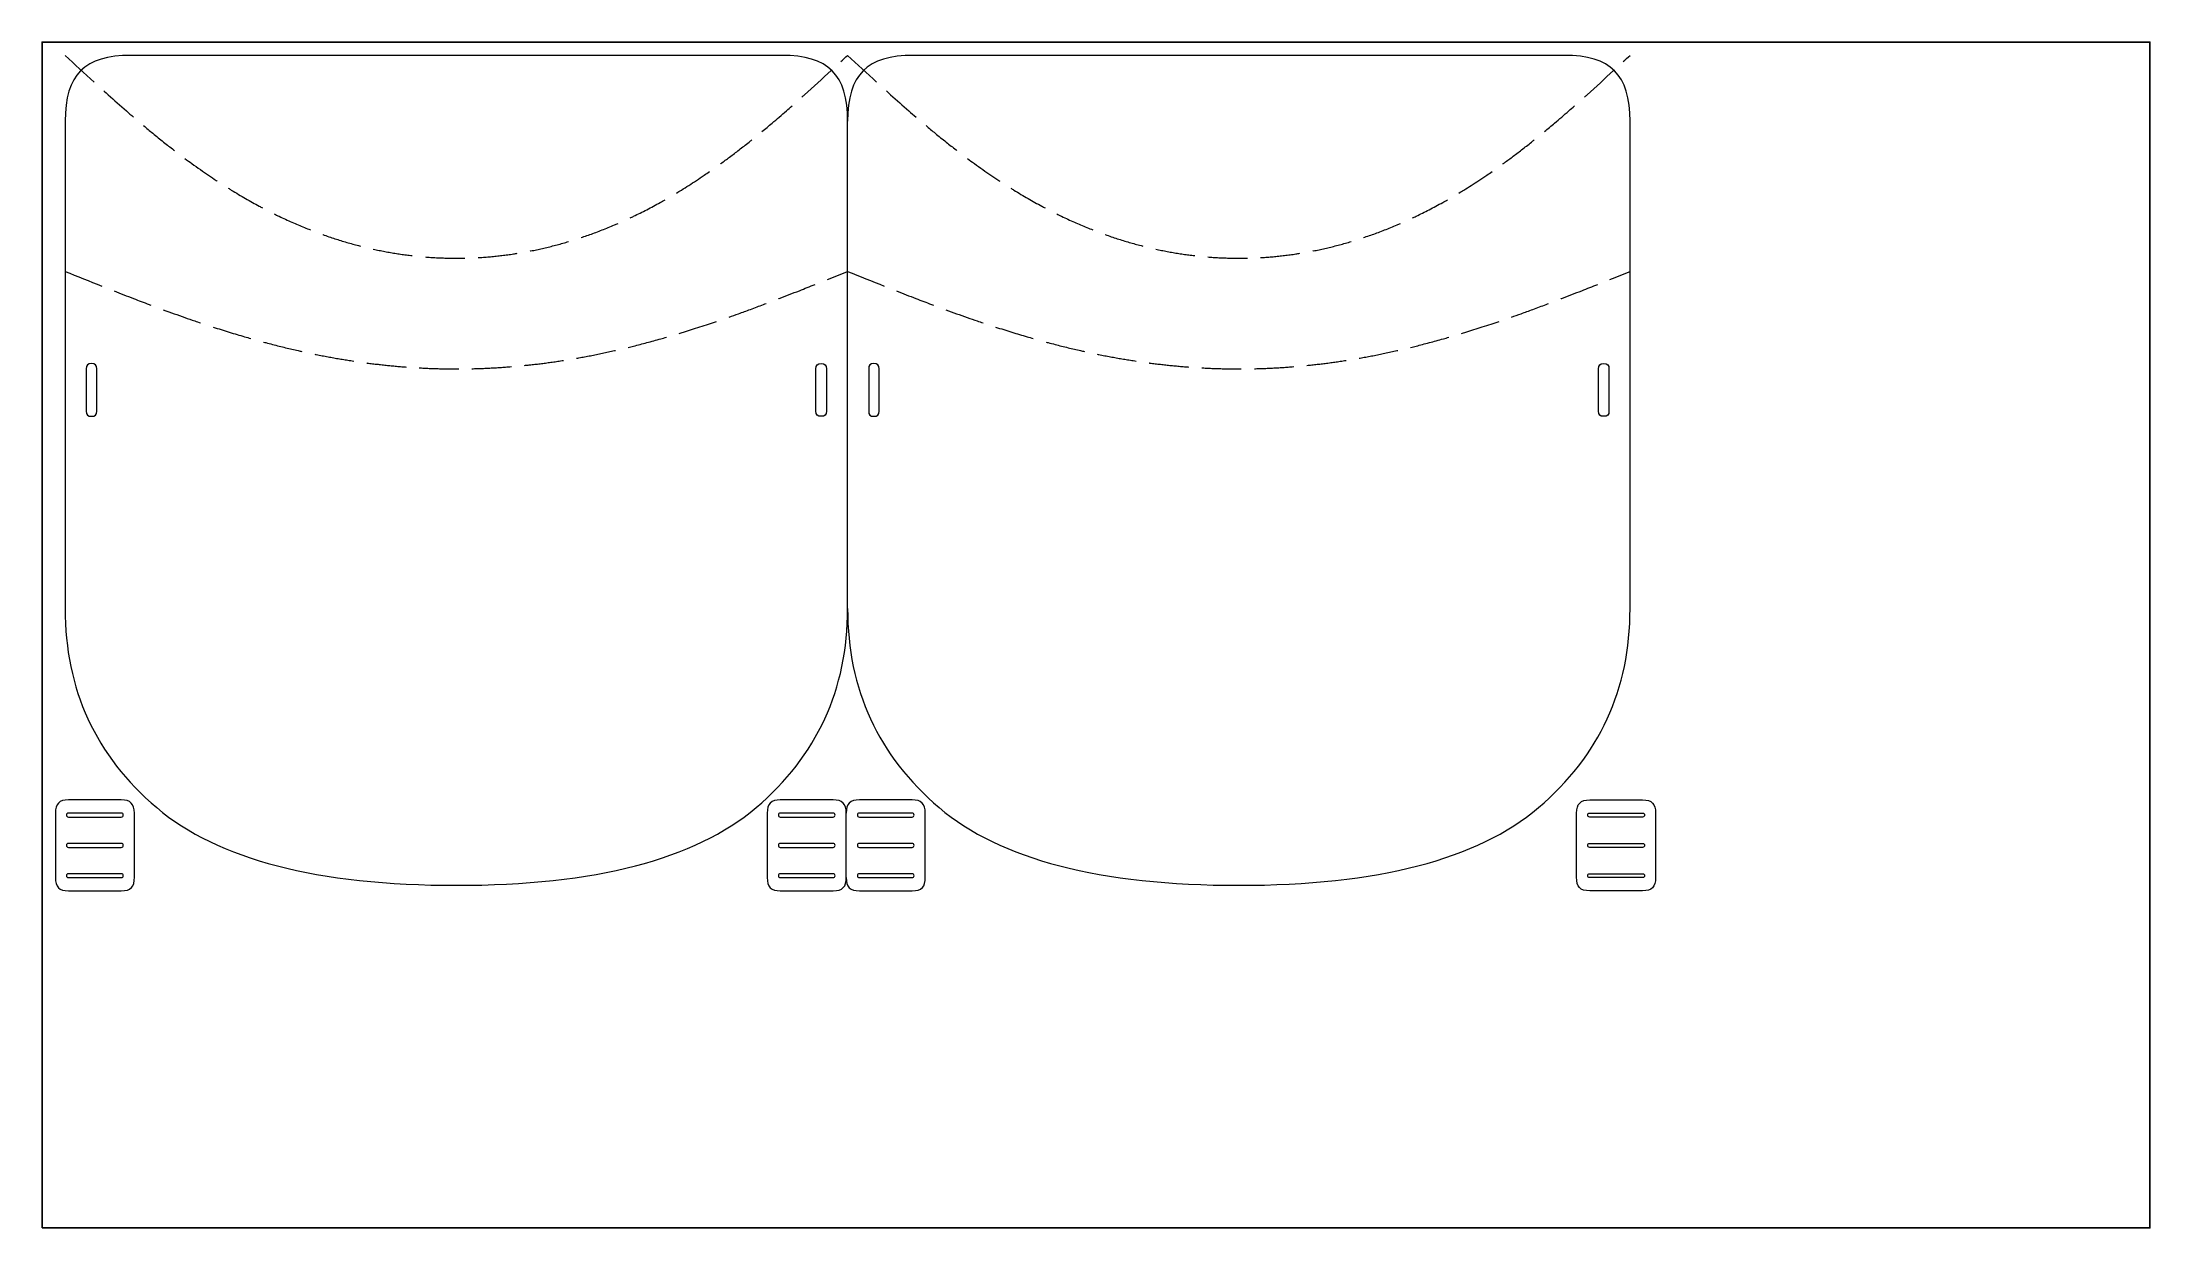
# Model space of a CAD drawing. Header units: millimetres. Extents: x 10 to 810, y -20 to 430.
import ezdxf

# ---------------------------------------------------------------- set-up
doc = ezdxf.new("R2010")
doc.units = ezdxf.units.MM
doc.layers.add('NoCut', color=18, linetype='Continuous', true_color=0x000000)

msp = doc.modelspace()

# ---------------------------------------------------------------- linework, layer by layer
at = {"layer": 'NoCut', "color": 1, "lineweight": 0, "true_color": 0xff0000}
msp.add_line((60.17, 389.25), (60.43, 389.05), dxfattribs=at)
at = {"layer": 'NoCut'}
msp.add_lwpolyline([(10.26, -19.85), (810.26, -19.85), (810.26, 430.15), (10.26, 430.15)], close=True, dxfattribs=at)
at = {"layer": 'NoCut', "color": 1, "lineweight": 0, "true_color": 0xff0000}
for points in [[(290.97, 425.15), (43.97, 425.15)], [(587.97, 425.15), (340.97, 425.15)], [(18.97, 400.15), (18.97, 215.15)], [(315.97, 215.15), (315.97, 400.15)], [(612.97, 215.15), (612.97, 400.15)], [(26.97, 306.15), (26.97, 290.15)], [(30.97, 290.15), (30.97, 306.15)], [(303.97, 290.15), (303.97, 306.15)], [(307.97, 306.15), (307.97, 290.15)], [(323.97, 306.15), (323.97, 290.15)], [(327.97, 290.15), (327.97, 306.15)], [(600.97, 290.15), (600.97, 306.15)], [(604.97, 306.15), (604.97, 290.15)], [(15.26, 137.56), (15.26, 113.06)], [(40.26, 142.56), (20.26, 142.56)], [(40.26, 137.56), (20.26, 137.56)], [(20.26, 136.06), (40.26, 136.06)], [(45.25, 113.24), (45.26, 137.56)], [(285.44, 137.56), (285.44, 113.06)], [(310.44, 142.56), (290.44, 142.56)], [(310.44, 137.56), (290.44, 137.56)], [(290.44, 136.06), (310.44, 136.06)], [(315.43, 113.24), (315.44, 137.56)], [(340.44, 142.56), (320.44, 142.56)], [(340.44, 137.56), (320.44, 137.56)], [(320.44, 136.06), (340.44, 136.06)], [(345.43, 113.24), (345.44, 137.56)], [(592.68, 113.24), (592.68, 137.56)], [(597.68, 142.56), (617.68, 142.56)], [(597.68, 137.56), (617.68, 137.56)], [(617.68, 136.06), (597.68, 136.06)], [(622.68, 137.56), (622.68, 113.06)], [(40.26, 126.06), (20.26, 126.06)], [(20.26, 124.56), (40.26, 124.56)], [(310.44, 126.06), (290.44, 126.06)], [(290.44, 124.56), (310.44, 124.56)], [(340.44, 126.06), (320.44, 126.06)], [(320.44, 124.56), (340.44, 124.56)], [(597.68, 126.06), (617.68, 126.06)], [(617.68, 124.56), (597.68, 124.56)], [(40.26, 114.56), (20.26, 114.56)], [(20.26, 113.06), (40.26, 113.06)], [(310.44, 114.56), (290.44, 114.56)], [(290.44, 113.06), (310.44, 113.06)], [(340.44, 114.56), (320.44, 114.56)], [(320.44, 113.06), (340.44, 113.06)], [(597.68, 114.56), (617.68, 114.56)], [(617.68, 113.06), (597.68, 113.06)], [(20.26, 108.06), (40.26, 108.06)], [(290.44, 108.06), (310.44, 108.06)], [(320.44, 108.06), (340.44, 108.06)], [(617.68, 108.06), (597.68, 108.06)]]:
    msp.add_lwpolyline(points, dxfattribs=at)
for points in [[(43.97, 425.15), (26.29, 425.15), (18.97, 417.83), (18.97, 400.15)], [(18.97, 425.15), (22.63, 421.76), (26.3, 418.36), (30, 414.99)], [(315.97, 400.15), (315.97, 417.83), (308.64, 425.15), (290.97, 425.15)], [(313.38, 422.76), (314.24, 423.56), (315.1, 424.35), (315.97, 425.15)], [(340.97, 425.15), (323.29, 425.15), (315.97, 417.83), (315.97, 400.15)], [(315.97, 425.15), (319.63, 421.76), (323.3, 418.36), (327, 414.99)], [(612.97, 400.15), (612.97, 417.83), (605.64, 425.15), (587.97, 425.15)], [(610.38, 422.76), (611.24, 423.56), (612.1, 424.35), (612.97, 425.15)], [(299.63, 410.18), (303.01, 413.22), (306.36, 416.29), (309.71, 419.37)], [(596.63, 410.18), (600.01, 413.22), (603.36, 416.29), (606.71, 419.37)], [(33.7, 411.63), (34.23, 411.14), (34.77, 410.66), (35.31, 410.18)], [(35.31, 410.18), (37.59, 408.12), (39.89, 406.08), (42.21, 404.06)], [(298.61, 409.27), (298.95, 409.57), (299.29, 409.87), (299.63, 410.18)], [(330.7, 411.63), (331.23, 411.14), (331.77, 410.66), (332.31, 410.18)], [(332.31, 410.18), (334.59, 408.12), (336.89, 406.08), (339.21, 404.06)], [(595.61, 409.27), (595.95, 409.57), (596.29, 409.87), (596.63, 410.18)], [(42.21, 404.06), (43.12, 403.27), (44.03, 402.48), (44.94, 401.7)], [(287.33, 399.43), (289.14, 400.96), (290.93, 402.51), (292.72, 404.06)], [(292.72, 404.06), (293.44, 404.69), (294.16, 405.32), (294.87, 405.95)], [(339.21, 404.06), (340.12, 403.27), (341.03, 402.48), (341.94, 401.7)], [(584.33, 399.43), (586.14, 400.96), (587.93, 402.51), (589.72, 404.06)], [(589.72, 404.06), (590.44, 404.69), (591.16, 405.32), (591.87, 405.95)], [(48.75, 398.46), (49.9, 397.49), (51.06, 396.53), (52.22, 395.58)], [(52.22, 395.58), (53.6, 394.45), (54.98, 393.34), (56.37, 392.23)], [(56.37, 392.23), (57.63, 391.23), (58.89, 390.24), (60.17, 389.25)], [(274.76, 389.25), (276.04, 390.24), (277.3, 391.23), (278.57, 392.23)], [(278.57, 392.23), (278.91, 392.51), (279.25, 392.78), (279.59, 393.05)], [(283.47, 396.21), (284.76, 397.27), (286.05, 398.35), (287.33, 399.43)], [(345.75, 398.46), (346.9, 397.49), (348.06, 396.53), (349.22, 395.58)], [(349.22, 395.58), (350.6, 394.45), (351.98, 393.34), (353.37, 392.23)], [(353.37, 392.23), (354.63, 391.23), (355.89, 390.24), (357.17, 389.25)], [(571.76, 389.25), (573.04, 390.24), (574.3, 391.23), (575.57, 392.23)], [(575.57, 392.23), (575.91, 392.51), (576.25, 392.78), (576.59, 393.05)], [(580.47, 396.21), (581.76, 397.27), (583.05, 398.35), (584.33, 399.43)], [(64.42, 386.03), (65.3, 385.37), (66.19, 384.72), (67.09, 384.07)], [(67.09, 384.07), (68.15, 383.3), (69.22, 382.54), (70.3, 381.78)], [(267.67, 383.95), (267.73, 383.99), (267.78, 384.03), (267.84, 384.07)], [(267.84, 384.07), (268.97, 384.89), (270.09, 385.72), (271.2, 386.55)], [(271.2, 386.55), (272.4, 387.44), (273.58, 388.34), (274.76, 389.25)], [(357.17, 389.25), (357.26, 389.18), (357.34, 389.12), (357.43, 389.05)], [(361.42, 386.03), (362.31, 385.37), (363.19, 384.72), (364.09, 384.07)], [(364.09, 384.07), (365.15, 383.3), (366.22, 382.54), (367.3, 381.78)], [(564.67, 383.95), (564.73, 383.99), (564.78, 384.03), (564.84, 384.07)], [(564.84, 384.07), (565.97, 384.89), (567.09, 385.72), (568.2, 386.55)], [(568.2, 386.55), (569.4, 387.44), (570.58, 388.34), (571.76, 389.25)], [(70.3, 381.78), (71.32, 381.07), (72.34, 380.36), (73.38, 379.65)], [(73.38, 379.65), (74.36, 378.98), (75.35, 378.32), (76.35, 377.66)], [(76.35, 377.66), (76.47, 377.59), (76.59, 377.51), (76.7, 377.43)], [(255.7, 375.8), (256.66, 376.41), (257.63, 377.03), (258.58, 377.66)], [(258.58, 377.66), (259.58, 378.32), (260.57, 378.98), (261.56, 379.65)], [(261.56, 379.65), (262.24, 380.12), (262.92, 380.59), (263.59, 381.06)], [(367.3, 381.78), (368.32, 381.07), (369.34, 380.36), (370.38, 379.65)], [(370.38, 379.65), (371.36, 378.98), (372.35, 378.32), (373.35, 377.66)], [(373.35, 377.66), (373.47, 377.59), (373.59, 377.51), (373.7, 377.43)], [(552.7, 375.8), (553.66, 376.41), (554.63, 377.03), (555.58, 377.66)], [(555.58, 377.66), (556.58, 378.32), (557.57, 378.98), (558.56, 379.65)], [(558.56, 379.65), (559.24, 380.12), (559.92, 380.59), (560.59, 381.06)], [(80.91, 374.73), (81.29, 374.5), (81.66, 374.27), (82.04, 374.04)], [(82.04, 374.04), (82.95, 373.48), (83.86, 372.92), (84.78, 372.37)], [(84.78, 372.37), (85.67, 371.84), (86.56, 371.32), (87.46, 370.8)], [(87.46, 370.8), (88.33, 370.3), (89.2, 369.81), (90.08, 369.32)], [(90.08, 369.32), (90.94, 368.84), (91.8, 368.37), (92.66, 367.9)], [(242.27, 367.9), (243.13, 368.37), (243.99, 368.84), (244.85, 369.32)], [(244.85, 369.32), (245.47, 369.66), (246.08, 370.01), (246.7, 370.36)], [(251.01, 372.89), (251.64, 373.27), (252.27, 373.65), (252.89, 374.04)], [(252.89, 374.04), (253.83, 374.62), (254.77, 375.2), (255.7, 375.8)], [(377.91, 374.73), (378.29, 374.5), (378.66, 374.27), (379.04, 374.04)], [(379.04, 374.04), (379.95, 373.48), (380.86, 372.92), (381.78, 372.37)], [(381.78, 372.37), (382.67, 371.84), (383.56, 371.32), (384.46, 370.8)], [(384.46, 370.8), (385.33, 370.3), (386.2, 369.81), (387.08, 369.32)], [(387.08, 369.32), (387.94, 368.84), (388.8, 368.37), (389.67, 367.9)], [(539.27, 367.9), (540.13, 368.37), (540.99, 368.84), (541.85, 369.32)], [(541.85, 369.32), (542.47, 369.66), (543.08, 370.01), (543.7, 370.36)], [(548.01, 372.89), (548.64, 373.27), (549.27, 373.65), (549.89, 374.04)], [(549.89, 374.04), (550.83, 374.62), (551.77, 375.2), (552.7, 375.8)], [(92.66, 367.9), (93.08, 367.68), (93.49, 367.46), (93.91, 367.24)], [(98.36, 364.97), (98.96, 364.67), (99.57, 364.37), (100.18, 364.08)], [(100.18, 364.08), (100.99, 363.69), (101.81, 363.31), (102.62, 362.93)], [(102.62, 362.93), (103.42, 362.56), (104.23, 362.19), (105.04, 361.83)], [(105.04, 361.83), (105.83, 361.48), (106.63, 361.13), (107.42, 360.79)], [(107.42, 360.79), (108.21, 360.46), (109, 360.13), (109.79, 359.8)], [(225.14, 359.8), (225.93, 360.13), (226.72, 360.46), (227.51, 360.79)], [(227.51, 360.79), (227.95, 360.98), (228.4, 361.18), (228.84, 361.37)], [(233.4, 363.44), (233.85, 363.65), (234.3, 363.86), (234.75, 364.08)], [(234.75, 364.08), (235.58, 364.48), (236.4, 364.88), (237.22, 365.29)], [(237.22, 365.29), (238.06, 365.71), (238.89, 366.13), (239.72, 366.56)], [(239.72, 366.56), (240.58, 367), (241.42, 367.45), (242.27, 367.9)], [(389.67, 367.9), (390.08, 367.68), (390.49, 367.46), (390.91, 367.24)], [(395.36, 364.97), (395.96, 364.67), (396.57, 364.37), (397.18, 364.08)], [(397.18, 364.08), (397.99, 363.69), (398.81, 363.31), (399.62, 362.93)], [(399.62, 362.93), (400.42, 362.56), (401.23, 362.19), (402.04, 361.83)], [(402.04, 361.83), (402.83, 361.48), (403.63, 361.13), (404.42, 360.79)], [(404.42, 360.79), (405.21, 360.46), (406, 360.13), (406.79, 359.8)], [(522.14, 359.8), (522.93, 360.13), (523.72, 360.46), (524.51, 360.79)], [(524.51, 360.79), (524.95, 360.98), (525.4, 361.18), (525.84, 361.37)], [(530.4, 363.44), (530.85, 363.65), (531.3, 363.86), (531.75, 364.08)], [(531.75, 364.08), (532.58, 364.48), (533.4, 364.88), (534.22, 365.29)], [(534.22, 365.29), (535.06, 365.71), (535.89, 366.13), (536.72, 366.56)], [(536.72, 366.56), (537.58, 367), (538.42, 367.45), (539.27, 367.9)], [(109.79, 359.8), (110.55, 359.5), (111.31, 359.19), (112.07, 358.89)], [(116.75, 357.14), (116.76, 357.13), (116.77, 357.13), (116.78, 357.13)], [(116.78, 357.13), (117.54, 356.85), (118.31, 356.59), (119.07, 356.32)], [(119.07, 356.32), (119.83, 356.07), (120.59, 355.81), (121.35, 355.57)], [(121.35, 355.57), (122.11, 355.32), (122.86, 355.08), (123.62, 354.85)], [(123.62, 354.85), (124.37, 354.62), (125.12, 354.39), (125.88, 354.17)], [(125.88, 354.17), (126.63, 353.95), (127.37, 353.74), (128.12, 353.54)], [(128.12, 353.54), (128.87, 353.33), (129.61, 353.13), (130.36, 352.94)], [(130.36, 352.94), (130.6, 352.88), (130.84, 352.81), (131.09, 352.75)], [(200.13, 351.86), (200.87, 352.02), (201.61, 352.2), (202.35, 352.38)], [(202.35, 352.38), (203.09, 352.56), (203.83, 352.75), (204.57, 352.94)], [(204.57, 352.94), (205.32, 353.13), (206.06, 353.33), (206.81, 353.54)], [(206.81, 353.54), (207.56, 353.74), (208.31, 353.96), (209.05, 354.17)], [(209.05, 354.17), (209.4, 354.27), (209.74, 354.37), (210.08, 354.48)], [(214.85, 355.99), (215.19, 356.1), (215.52, 356.21), (215.86, 356.33)], [(215.86, 356.33), (216.62, 356.59), (217.39, 356.85), (218.15, 357.13)], [(218.15, 357.13), (218.93, 357.4), (219.7, 357.68), (220.46, 357.97)], [(220.46, 357.97), (221.24, 358.26), (222.02, 358.56), (222.79, 358.87)], [(222.79, 358.87), (223.58, 359.17), (224.36, 359.49), (225.14, 359.8)], [(406.79, 359.8), (407.55, 359.5), (408.31, 359.19), (409.07, 358.89)], [(413.75, 357.14), (413.76, 357.13), (413.77, 357.13), (413.78, 357.13)], [(413.78, 357.13), (414.54, 356.85), (415.31, 356.59), (416.07, 356.32)], [(416.07, 356.32), (416.83, 356.07), (417.59, 355.81), (418.35, 355.57)], [(418.35, 355.57), (419.11, 355.32), (419.86, 355.08), (420.62, 354.85)], [(420.62, 354.85), (421.37, 354.62), (422.12, 354.39), (422.88, 354.17)], [(422.88, 354.17), (423.63, 353.95), (424.37, 353.74), (425.12, 353.54)], [(425.12, 353.54), (425.87, 353.33), (426.61, 353.13), (427.36, 352.94)], [(427.36, 352.94), (427.6, 352.88), (427.84, 352.81), (428.09, 352.75)], [(497.13, 351.86), (497.87, 352.02), (498.61, 352.2), (499.35, 352.38)], [(499.35, 352.38), (500.09, 352.56), (500.83, 352.75), (501.57, 352.94)], [(501.57, 352.94), (502.32, 353.13), (503.06, 353.33), (503.81, 353.54)], [(503.81, 353.54), (504.56, 353.74), (505.31, 353.96), (506.05, 354.17)], [(506.05, 354.17), (506.4, 354.27), (506.74, 354.37), (507.08, 354.48)], [(511.85, 355.99), (512.19, 356.1), (512.52, 356.21), (512.86, 356.33)], [(512.86, 356.33), (513.62, 356.59), (514.39, 356.85), (515.15, 357.13)], [(515.15, 357.13), (515.93, 357.4), (516.7, 357.68), (517.46, 357.97)], [(517.46, 357.97), (518.24, 358.26), (519.02, 358.56), (519.79, 358.87)], [(519.79, 358.87), (520.58, 359.17), (521.36, 359.49), (522.14, 359.8)], [(135.95, 351.6), (136.31, 351.52), (136.66, 351.44), (137.01, 351.37)], [(137.01, 351.37), (137.74, 351.21), (138.48, 351.06), (139.21, 350.92)], [(139.21, 350.92), (139.94, 350.78), (140.68, 350.64), (141.41, 350.5)], [(141.41, 350.5), (142.14, 350.37), (142.87, 350.25), (143.6, 350.12)], [(143.6, 350.12), (144.33, 350), (145.06, 349.89), (145.78, 349.78)], [(145.78, 349.78), (146.51, 349.67), (147.24, 349.57), (147.97, 349.47)], [(147.97, 349.47), (148.69, 349.37), (149.42, 349.28), (150.14, 349.19)], [(150.14, 349.19), (150.34, 349.17), (150.54, 349.14), (150.74, 349.12)], [(155.72, 348.63), (156.03, 348.6), (156.34, 348.58), (156.65, 348.56)], [(156.65, 348.56), (157.37, 348.5), (158.1, 348.45), (158.82, 348.41)], [(158.82, 348.41), (159.54, 348.37), (160.26, 348.33), (160.98, 348.3)], [(160.98, 348.3), (161.7, 348.26), (162.42, 348.24), (163.14, 348.22)], [(163.14, 348.22), (163.86, 348.19), (164.58, 348.18), (165.3, 348.17)], [(165.3, 348.17), (166.02, 348.16), (166.74, 348.15), (167.47, 348.15)], [(167.47, 348.15), (168.19, 348.15), (168.91, 348.16), (169.63, 348.17)], [(169.63, 348.17), (169.99, 348.17), (170.34, 348.18), (170.7, 348.19)], [(175.7, 348.39), (175.84, 348.39), (175.97, 348.4), (176.11, 348.41)], [(176.11, 348.41), (176.83, 348.45), (177.56, 348.5), (178.28, 348.56)], [(178.28, 348.56), (179, 348.61), (179.72, 348.67), (180.45, 348.73)], [(180.45, 348.73), (181.17, 348.8), (181.89, 348.87), (182.62, 348.95)], [(182.62, 348.95), (183.34, 349.02), (184.06, 349.1), (184.79, 349.19)], [(184.79, 349.19), (185.51, 349.28), (186.24, 349.37), (186.96, 349.47)], [(186.96, 349.47), (187.69, 349.57), (188.42, 349.67), (189.15, 349.78)], [(189.15, 349.78), (189.63, 349.85), (190.12, 349.93), (190.6, 350.01)], [(195.53, 350.88), (195.59, 350.89), (195.65, 350.91), (195.72, 350.92)], [(195.72, 350.92), (196.45, 351.06), (197.19, 351.21), (197.92, 351.37)], [(197.92, 351.37), (198.66, 351.53), (199.39, 351.69), (200.13, 351.86)], [(432.95, 351.6), (433.31, 351.52), (433.66, 351.44), (434.01, 351.37)], [(434.01, 351.37), (434.74, 351.21), (435.48, 351.06), (436.21, 350.92)], [(436.21, 350.92), (436.94, 350.78), (437.68, 350.64), (438.41, 350.5)], [(438.41, 350.5), (439.14, 350.37), (439.87, 350.25), (440.6, 350.12)], [(440.6, 350.12), (441.33, 350), (442.06, 349.89), (442.78, 349.78)], [(442.78, 349.78), (443.51, 349.67), (444.24, 349.57), (444.97, 349.47)], [(444.97, 349.47), (445.69, 349.37), (446.42, 349.28), (447.14, 349.19)], [(447.14, 349.19), (447.34, 349.17), (447.54, 349.14), (447.74, 349.12)], [(452.72, 348.63), (453.03, 348.6), (453.34, 348.58), (453.65, 348.56)], [(453.65, 348.56), (454.37, 348.5), (455.1, 348.45), (455.82, 348.41)], [(455.82, 348.41), (456.54, 348.37), (457.26, 348.33), (457.98, 348.3)], [(457.98, 348.3), (458.7, 348.26), (459.42, 348.24), (460.14, 348.22)], [(460.14, 348.22), (460.86, 348.19), (461.58, 348.18), (462.3, 348.17)], [(462.3, 348.17), (463.02, 348.16), (463.75, 348.15), (464.47, 348.15)], [(464.47, 348.15), (465.19, 348.15), (465.91, 348.16), (466.63, 348.17)], [(466.63, 348.17), (466.98, 348.17), (467.34, 348.18), (467.7, 348.19)], [(472.7, 348.39), (472.84, 348.39), (472.97, 348.4), (473.11, 348.41)], [(473.11, 348.41), (473.84, 348.45), (474.56, 348.5), (475.28, 348.56)], [(475.28, 348.56), (476, 348.61), (476.72, 348.67), (477.45, 348.73)], [(477.45, 348.73), (478.17, 348.8), (478.89, 348.87), (479.61, 348.95)], [(479.61, 348.95), (480.34, 349.02), (481.06, 349.1), (481.79, 349.19)], [(481.79, 349.19), (482.51, 349.28), (483.24, 349.37), (483.97, 349.47)], [(483.97, 349.47), (484.69, 349.57), (485.42, 349.67), (486.15, 349.78)], [(486.15, 349.78), (486.63, 349.85), (487.12, 349.93), (487.6, 350.01)], [(492.53, 350.88), (492.59, 350.89), (492.65, 350.91), (492.72, 350.92)], [(492.72, 350.92), (493.45, 351.06), (494.19, 351.21), (494.92, 351.37)], [(494.92, 351.37), (495.66, 351.53), (496.39, 351.69), (497.13, 351.86)], [(18.97, 343.15), (23.6, 341.28), (28.24, 339.41), (32.89, 337.57)], [(297.66, 335.83), (299.68, 336.63), (301.69, 337.42), (303.7, 338.23)], [(308.34, 340.09), (310.89, 341.11), (313.43, 342.13), (315.97, 343.15)], [(315.97, 343.15), (320.6, 341.28), (325.24, 339.41), (329.89, 337.57)], [(594.66, 335.83), (596.68, 336.63), (598.69, 337.42), (600.7, 338.23)], [(605.34, 340.09), (607.89, 341.11), (610.43, 342.13), (612.97, 343.15)], [(37.54, 335.73), (39.99, 334.76), (42.45, 333.8), (44.92, 332.85)], [(44.92, 332.85), (46.89, 332.09), (48.86, 331.34), (50.84, 330.6)], [(50.84, 330.6), (51.07, 330.51), (51.3, 330.42), (51.53, 330.33)], [(56.22, 328.59), (57.59, 328.09), (58.96, 327.6), (60.33, 327.1)], [(274.6, 327.1), (276.09, 327.64), (277.58, 328.18), (279.07, 328.73)], [(279.07, 328.73), (280.75, 329.34), (282.42, 329.97), (284.09, 330.6)], [(284.09, 330.6), (284.42, 330.72), (284.74, 330.84), (285.07, 330.96)], [(289.74, 332.75), (289.83, 332.78), (289.92, 332.82), (290.01, 332.85)], [(290.01, 332.85), (292.57, 333.83), (295.11, 334.83), (297.66, 335.83)], [(334.54, 335.73), (336.99, 334.76), (339.45, 333.8), (341.92, 332.85)], [(341.92, 332.85), (343.89, 332.09), (345.86, 331.34), (347.84, 330.6)], [(347.84, 330.6), (348.07, 330.51), (348.3, 330.42), (348.53, 330.33)], [(353.22, 328.59), (354.59, 328.09), (355.96, 327.6), (357.33, 327.1)], [(571.6, 327.1), (573.09, 327.64), (574.58, 328.18), (576.07, 328.73)], [(576.07, 328.73), (577.75, 329.34), (579.42, 329.97), (581.09, 330.6)], [(581.09, 330.6), (581.42, 330.72), (581.74, 330.84), (582.07, 330.96)], [(586.74, 332.75), (586.83, 332.78), (586.92, 332.82), (587.01, 332.85)], [(587.01, 332.85), (589.57, 333.83), (592.11, 334.83), (594.66, 335.83)], [(60.33, 327.1), (61.68, 326.62), (63.04, 326.14), (64.39, 325.66)], [(64.39, 325.66), (65.65, 325.22), (66.9, 324.79), (68.16, 324.36)], [(68.16, 324.36), (68.9, 324.11), (69.63, 323.86), (70.37, 323.61)], [(75.11, 322.04), (76.15, 321.7), (77.19, 321.37), (78.24, 321.04)], [(78.24, 321.04), (79.25, 320.72), (80.27, 320.4), (81.29, 320.08)], [(81.29, 320.08), (82.27, 319.78), (83.26, 319.48), (84.24, 319.19)], [(251.98, 319.58), (252.53, 319.75), (253.08, 319.91), (253.64, 320.08)], [(253.64, 320.08), (254.66, 320.4), (255.68, 320.72), (256.7, 321.04)], [(256.7, 321.04), (257.76, 321.38), (258.82, 321.72), (259.89, 322.06)], [(259.89, 322.06), (261, 322.42), (262.12, 322.79), (263.23, 323.16)], [(263.23, 323.16), (264.24, 323.5), (265.25, 323.84), (266.25, 324.18)], [(270.98, 325.82), (272.19, 326.24), (273.4, 326.67), (274.6, 327.1)], [(357.33, 327.1), (358.68, 326.62), (360.04, 326.14), (361.39, 325.66)], [(361.39, 325.66), (362.65, 325.22), (363.9, 324.79), (365.16, 324.36)], [(365.16, 324.36), (365.9, 324.11), (366.63, 323.86), (367.37, 323.61)], [(372.11, 322.04), (373.15, 321.7), (374.19, 321.37), (375.24, 321.04)], [(375.24, 321.04), (376.25, 320.72), (377.27, 320.4), (378.29, 320.08)], [(378.29, 320.08), (379.27, 319.78), (380.26, 319.48), (381.24, 319.19)], [(548.98, 319.58), (549.53, 319.75), (550.08, 319.91), (550.64, 320.08)], [(550.64, 320.08), (551.66, 320.4), (552.68, 320.72), (553.69, 321.04)], [(553.69, 321.04), (554.76, 321.38), (555.82, 321.72), (556.89, 322.06)], [(556.89, 322.06), (558, 322.42), (559.12, 322.79), (560.23, 323.16)], [(560.23, 323.16), (561.24, 323.5), (562.25, 323.84), (563.25, 324.18)], [(567.98, 325.82), (569.19, 326.24), (570.4, 326.67), (571.6, 327.1)], [(84.24, 319.19), (85.19, 318.91), (86.14, 318.63), (87.09, 318.35)], [(87.09, 318.35), (87.88, 318.12), (88.67, 317.89), (89.46, 317.67)], [(94.28, 316.33), (94.57, 316.25), (94.86, 316.18), (95.15, 316.1)], [(95.15, 316.1), (96, 315.87), (96.85, 315.65), (97.7, 315.43)], [(97.7, 315.43), (98.54, 315.21), (99.37, 315), (100.2, 314.79)], [(100.2, 314.79), (101.02, 314.59), (101.84, 314.39), (102.66, 314.19)], [(102.66, 314.19), (103.46, 314), (104.26, 313.8), (105.06, 313.62)], [(105.06, 313.62), (105.85, 313.43), (106.64, 313.25), (107.43, 313.07)], [(107.43, 313.07), (107.9, 312.97), (108.37, 312.86), (108.85, 312.76)], [(220.61, 311.6), (221.37, 311.75), (222.12, 311.91), (222.88, 312.07)], [(222.88, 312.07), (223.64, 312.23), (224.41, 312.39), (225.17, 312.56)], [(225.17, 312.56), (225.95, 312.73), (226.72, 312.9), (227.5, 313.07)], [(227.5, 313.07), (227.61, 313.1), (227.72, 313.12), (227.83, 313.15)], [(232.69, 314.29), (233.37, 314.46), (234.05, 314.62), (234.73, 314.79)], [(234.73, 314.79), (235.56, 315), (236.39, 315.21), (237.23, 315.43)], [(237.23, 315.43), (238.08, 315.65), (238.93, 315.87), (239.78, 316.1)], [(239.78, 316.1), (240.66, 316.33), (241.53, 316.57), (242.4, 316.81)], [(242.4, 316.81), (243.3, 317.05), (244.19, 317.3), (245.08, 317.56)], [(245.08, 317.56), (245.79, 317.75), (246.49, 317.95), (247.19, 318.16)], [(381.24, 319.19), (382.19, 318.91), (383.14, 318.63), (384.09, 318.35)], [(384.09, 318.35), (384.88, 318.12), (385.67, 317.89), (386.46, 317.67)], [(391.28, 316.33), (391.57, 316.25), (391.86, 316.18), (392.15, 316.1)], [(392.15, 316.1), (393, 315.87), (393.85, 315.65), (394.7, 315.43)], [(394.7, 315.43), (395.54, 315.21), (396.37, 315), (397.2, 314.79)], [(397.2, 314.79), (398.02, 314.59), (398.84, 314.39), (399.66, 314.19)], [(399.66, 314.19), (400.46, 314), (401.26, 313.8), (402.06, 313.62)], [(402.06, 313.62), (402.85, 313.43), (403.64, 313.25), (404.43, 313.07)], [(404.43, 313.07), (404.9, 312.97), (405.37, 312.86), (405.85, 312.76)], [(517.61, 311.6), (518.37, 311.75), (519.12, 311.91), (519.88, 312.07)], [(519.88, 312.07), (520.64, 312.23), (521.41, 312.39), (522.17, 312.56)], [(522.17, 312.56), (522.95, 312.73), (523.73, 312.9), (524.5, 313.07)], [(524.5, 313.07), (524.61, 313.1), (524.72, 313.12), (524.83, 313.15)], [(529.69, 314.29), (530.37, 314.46), (531.05, 314.62), (531.73, 314.79)], [(531.73, 314.79), (532.56, 315), (533.39, 315.21), (534.23, 315.43)], [(534.23, 315.43), (535.08, 315.65), (535.93, 315.87), (536.78, 316.1)], [(536.78, 316.1), (537.66, 316.33), (538.53, 316.57), (539.4, 316.81)], [(539.4, 316.81), (540.3, 317.05), (541.19, 317.3), (542.09, 317.56)], [(542.09, 317.56), (542.79, 317.75), (543.49, 317.95), (544.19, 318.16)], [(28.97, 308.15), (27.55, 308.15), (26.97, 307.57), (26.97, 306.15)], [(30.97, 306.15), (30.97, 307.57), (30.38, 308.15), (28.97, 308.15)], [(113.74, 311.72), (113.93, 311.68), (114.12, 311.64), (114.32, 311.6)], [(114.32, 311.6), (115.06, 311.45), (115.81, 311.3), (116.55, 311.16)], [(116.55, 311.16), (117.29, 311.02), (118.02, 310.88), (118.76, 310.74)], [(118.76, 310.74), (119.49, 310.6), (120.21, 310.47), (120.94, 310.34)], [(120.94, 310.34), (121.66, 310.21), (122.38, 310.09), (123.1, 309.96)], [(123.1, 309.96), (123.82, 309.84), (124.53, 309.73), (125.24, 309.61)], [(125.24, 309.61), (125.95, 309.49), (126.66, 309.38), (127.36, 309.27)], [(127.36, 309.27), (127.74, 309.21), (128.13, 309.16), (128.51, 309.1)], [(133.46, 308.4), (133.51, 308.39), (133.57, 308.39), (133.62, 308.38)], [(133.62, 308.38), (134.31, 308.29), (134.99, 308.2), (135.68, 308.12)], [(135.68, 308.12), (136.36, 308.03), (137.04, 307.95), (137.73, 307.88)], [(137.73, 307.88), (138.4, 307.8), (139.08, 307.72), (139.76, 307.65)], [(139.76, 307.65), (140.43, 307.58), (141.11, 307.51), (141.78, 307.44)], [(141.78, 307.44), (142.45, 307.37), (143.12, 307.31), (143.79, 307.25)], [(143.79, 307.25), (144.46, 307.18), (145.13, 307.12), (145.79, 307.07)], [(145.79, 307.07), (146.46, 307.01), (147.12, 306.96), (147.79, 306.91)], [(147.79, 306.91), (147.98, 306.89), (148.18, 306.88), (148.38, 306.86)], [(153.37, 306.54), (153.49, 306.53), (153.61, 306.53), (153.73, 306.52)], [(153.73, 306.52), (154.39, 306.48), (155.05, 306.45), (155.7, 306.42)], [(155.7, 306.42), (156.36, 306.39), (157.01, 306.36), (157.67, 306.34)], [(157.67, 306.34), (158.32, 306.31), (158.98, 306.29), (159.63, 306.27)], [(159.63, 306.27), (160.29, 306.25), (160.94, 306.23), (161.59, 306.22)], [(161.59, 306.22), (162.25, 306.2), (162.9, 306.19), (163.55, 306.18)], [(163.55, 306.18), (164.2, 306.17), (164.86, 306.16), (165.51, 306.16)], [(165.51, 306.16), (166.16, 306.15), (166.81, 306.15), (167.47, 306.15)], [(167.47, 306.15), (167.76, 306.15), (168.06, 306.15), (168.36, 306.15)], [(173.36, 306.22), (174, 306.23), (174.65, 306.25), (175.3, 306.27)], [(175.3, 306.27), (175.95, 306.29), (176.61, 306.31), (177.26, 306.34)], [(177.26, 306.34), (177.92, 306.36), (178.57, 306.39), (179.23, 306.42)], [(179.23, 306.42), (179.88, 306.45), (180.54, 306.48), (181.2, 306.52)], [(181.2, 306.52), (181.86, 306.56), (182.51, 306.59), (183.17, 306.63)], [(183.17, 306.63), (183.83, 306.67), (184.49, 306.72), (185.15, 306.76)], [(185.15, 306.76), (185.82, 306.81), (186.48, 306.86), (187.14, 306.91)], [(187.14, 306.91), (187.54, 306.94), (187.94, 306.97), (188.34, 307)], [(193.31, 307.45), (193.93, 307.52), (194.55, 307.58), (195.17, 307.65)], [(195.17, 307.65), (195.85, 307.72), (196.53, 307.8), (197.21, 307.88)], [(197.21, 307.88), (197.89, 307.95), (198.57, 308.03), (199.25, 308.12)], [(199.25, 308.12), (199.94, 308.2), (200.62, 308.29), (201.31, 308.38)], [(201.31, 308.38), (202, 308.47), (202.69, 308.56), (203.38, 308.66)], [(203.38, 308.66), (204.07, 308.76), (204.77, 308.86), (205.46, 308.96)], [(205.46, 308.96), (206.17, 309.06), (206.87, 309.17), (207.57, 309.27)], [(207.57, 309.27), (207.77, 309.31), (207.98, 309.34), (208.19, 309.37)], [(213.12, 310.19), (213.41, 310.24), (213.7, 310.29), (213.99, 310.34)], [(213.99, 310.34), (214.72, 310.47), (215.44, 310.6), (216.17, 310.74)], [(216.17, 310.74), (216.91, 310.88), (217.64, 311.02), (218.38, 311.16)], [(218.38, 311.16), (219.12, 311.3), (219.87, 311.45), (220.61, 311.6)], [(303.97, 306.15), (303.97, 307.57), (304.55, 308.15), (305.97, 308.15)], [(305.97, 308.15), (307.38, 308.15), (307.97, 307.57), (307.97, 306.15)], [(325.97, 308.15), (324.55, 308.15), (323.97, 307.57), (323.97, 306.15)], [(327.97, 306.15), (327.97, 307.57), (327.38, 308.15), (325.97, 308.15)], [(410.74, 311.72), (410.93, 311.68), (411.12, 311.64), (411.32, 311.6)], [(411.32, 311.6), (412.06, 311.45), (412.81, 311.3), (413.55, 311.16)], [(413.55, 311.16), (414.29, 311.02), (415.02, 310.88), (415.76, 310.74)], [(415.76, 310.74), (416.49, 310.6), (417.21, 310.47), (417.94, 310.34)], [(417.94, 310.34), (418.66, 310.21), (419.38, 310.09), (420.1, 309.96)], [(420.1, 309.96), (420.82, 309.84), (421.53, 309.73), (422.24, 309.61)], [(422.24, 309.61), (422.95, 309.49), (423.66, 309.38), (424.36, 309.27)], [(424.36, 309.27), (424.74, 309.21), (425.13, 309.16), (425.51, 309.1)], [(430.46, 308.4), (430.51, 308.39), (430.57, 308.39), (430.62, 308.38)], [(430.62, 308.38), (431.31, 308.29), (431.99, 308.2), (432.68, 308.12)], [(432.68, 308.12), (433.36, 308.03), (434.04, 307.95), (434.73, 307.88)], [(434.73, 307.88), (435.4, 307.8), (436.08, 307.72), (436.76, 307.65)], [(436.76, 307.65), (437.43, 307.58), (438.11, 307.51), (438.78, 307.44)], [(438.78, 307.44), (439.45, 307.37), (440.12, 307.31), (440.79, 307.25)], [(440.79, 307.25), (441.46, 307.18), (442.13, 307.12), (442.79, 307.07)], [(442.79, 307.07), (443.46, 307.01), (444.12, 306.96), (444.79, 306.91)], [(444.79, 306.91), (444.98, 306.89), (445.18, 306.88), (445.38, 306.86)], [(450.37, 306.54), (450.49, 306.53), (450.61, 306.53), (450.73, 306.52)], [(450.73, 306.52), (451.39, 306.48), (452.05, 306.45), (452.7, 306.42)], [(452.7, 306.42), (453.36, 306.39), (454.02, 306.36), (454.67, 306.34)], [(454.67, 306.34), (455.32, 306.31), (455.98, 306.29), (456.63, 306.27)], [(456.63, 306.27), (457.29, 306.25), (457.94, 306.23), (458.59, 306.22)], [(458.59, 306.22), (459.25, 306.2), (459.9, 306.19), (460.55, 306.18)], [(460.55, 306.18), (461.2, 306.17), (461.86, 306.16), (462.51, 306.16)], [(462.51, 306.16), (463.16, 306.15), (463.81, 306.15), (464.47, 306.15)], [(464.47, 306.15), (464.76, 306.15), (465.06, 306.15), (465.36, 306.15)], [(470.36, 306.22), (471, 306.23), (471.65, 306.25), (472.3, 306.27)], [(472.3, 306.27), (472.95, 306.29), (473.61, 306.31), (474.26, 306.34)], [(474.26, 306.34), (474.92, 306.36), (475.57, 306.39), (476.23, 306.42)], [(476.23, 306.42), (476.88, 306.45), (477.54, 306.48), (478.2, 306.52)], [(478.2, 306.52), (478.86, 306.56), (479.51, 306.59), (480.17, 306.63)], [(480.17, 306.63), (480.83, 306.67), (481.49, 306.72), (482.15, 306.76)], [(482.15, 306.76), (482.82, 306.81), (483.48, 306.86), (484.14, 306.91)], [(484.14, 306.91), (484.54, 306.94), (484.94, 306.97), (485.34, 307)], [(490.31, 307.45), (490.93, 307.52), (491.55, 307.58), (492.17, 307.65)], [(492.17, 307.65), (492.85, 307.72), (493.53, 307.8), (494.21, 307.88)], [(494.21, 307.88), (494.89, 307.95), (495.57, 308.03), (496.25, 308.12)], [(496.25, 308.12), (496.94, 308.2), (497.62, 308.29), (498.31, 308.38)], [(498.31, 308.38), (499, 308.47), (499.69, 308.56), (500.38, 308.66)], [(500.38, 308.66), (501.07, 308.76), (501.77, 308.86), (502.46, 308.96)], [(502.46, 308.96), (503.17, 309.06), (503.87, 309.17), (504.57, 309.27)], [(504.57, 309.27), (504.77, 309.31), (504.98, 309.34), (505.19, 309.37)], [(510.12, 310.19), (510.41, 310.24), (510.7, 310.29), (510.99, 310.34)], [(510.99, 310.34), (511.72, 310.47), (512.44, 310.6), (513.17, 310.74)], [(513.17, 310.74), (513.91, 310.88), (514.64, 311.02), (515.38, 311.16)], [(515.38, 311.16), (516.12, 311.3), (516.87, 311.45), (517.61, 311.6)], [(600.97, 306.15), (600.97, 307.57), (601.55, 308.15), (602.97, 308.15)], [(602.97, 308.15), (604.38, 308.15), (604.97, 307.57), (604.97, 306.15)], [(26.97, 290.15), (26.97, 288.74), (27.55, 288.15), (28.97, 288.15)], [(28.97, 288.15), (30.38, 288.15), (30.97, 288.74), (30.97, 290.15)], [(305.97, 288.15), (304.55, 288.15), (303.97, 288.74), (303.97, 290.15)], [(307.97, 290.15), (307.97, 288.74), (307.38, 288.15), (305.97, 288.15)], [(323.97, 290.15), (323.97, 288.74), (324.55, 288.15), (325.97, 288.15)], [(325.97, 288.15), (327.38, 288.15), (327.97, 288.74), (327.97, 290.15)], [(602.97, 288.15), (601.55, 288.15), (600.97, 288.74), (600.97, 290.15)], [(604.97, 290.15), (604.97, 288.74), (604.38, 288.15), (602.97, 288.15)], [(18.97, 215.15), (18.97, 184.48), (30.55, 159.32), (53.72, 139.65)], [(281.22, 139.65), (304.38, 159.32), (315.97, 184.48), (315.97, 215.15)], [(315.97, 215.15), (315.97, 184.48), (327.55, 159.32), (350.72, 139.65)], [(578.21, 139.65), (601.38, 159.32), (612.97, 184.48), (612.97, 215.15)], [(20.26, 142.56), (16.72, 142.56), (15.26, 141.1), (15.26, 137.56)], [(20.26, 137.56), (19.73, 137.56), (19.51, 137.35), (19.51, 136.81)], [(19.51, 136.81), (19.51, 136.28), (19.73, 136.06), (20.26, 136.06)], [(45.26, 137.56), (45.26, 141.1), (43.79, 142.56), (40.26, 142.56)], [(41.01, 136.81), (41.01, 137.35), (40.79, 137.56), (40.26, 137.56)], [(40.26, 136.06), (40.79, 136.06), (41.01, 136.28), (41.01, 136.81)], [(53.72, 139.65), (76.88, 119.98), (114.8, 110.15), (167.47, 110.15)], [(167.47, 110.15), (220.13, 110.15), (258.05, 119.98), (281.22, 139.65)], [(290.44, 142.56), (286.9, 142.56), (285.44, 141.1), (285.44, 137.56)], [(290.44, 137.56), (289.91, 137.56), (289.69, 137.35), (289.69, 136.81)], [(289.69, 136.81), (289.69, 136.28), (289.91, 136.06), (290.44, 136.06)], [(315.44, 137.56), (315.44, 141.1), (313.97, 142.56), (310.44, 142.56)], [(311.19, 136.81), (311.19, 137.35), (310.97, 137.56), (310.44, 137.56)], [(310.44, 136.06), (310.97, 136.06), (311.19, 136.28), (311.19, 136.81)], [(320.44, 142.56), (316.9, 142.56), (315.44, 141.1), (315.44, 137.56)], [(320.44, 137.56), (319.91, 137.56), (319.69, 137.35), (319.69, 136.81)], [(319.69, 136.81), (319.69, 136.28), (319.91, 136.06), (320.44, 136.06)], [(345.44, 137.56), (345.44, 141.1), (343.97, 142.56), (340.44, 142.56)], [(341.19, 136.81), (341.19, 137.35), (340.97, 137.56), (340.44, 137.56)], [(340.44, 136.06), (340.97, 136.06), (341.19, 136.28), (341.19, 136.81)], [(350.72, 139.65), (373.88, 119.98), (411.8, 110.15), (464.47, 110.15)], [(464.47, 110.15), (517.13, 110.15), (555.05, 119.98), (578.21, 139.65)], [(592.68, 137.56), (592.68, 141.1), (594.14, 142.56), (597.68, 142.56)], [(596.93, 136.81), (596.93, 137.35), (597.14, 137.56), (597.68, 137.56)], [(597.68, 136.06), (597.14, 136.06), (596.93, 136.28), (596.93, 136.81)], [(617.68, 142.56), (621.21, 142.56), (622.68, 141.1), (622.68, 137.56)], [(617.68, 137.56), (618.21, 137.56), (618.43, 137.35), (618.43, 136.81)], [(618.43, 136.81), (618.43, 136.28), (618.21, 136.06), (617.68, 136.06)], [(20.26, 126.06), (19.73, 126.06), (19.51, 125.85), (19.51, 125.31)], [(19.51, 125.31), (19.51, 124.78), (19.73, 124.56), (20.26, 124.56)], [(41.01, 125.31), (41.01, 125.85), (40.79, 126.06), (40.26, 126.06)], [(40.26, 124.56), (40.79, 124.56), (41.01, 124.78), (41.01, 125.31)], [(290.44, 126.06), (289.91, 126.06), (289.69, 125.85), (289.69, 125.31)], [(289.69, 125.31), (289.69, 124.78), (289.91, 124.56), (290.44, 124.56)], [(311.19, 125.31), (311.19, 125.85), (310.97, 126.06), (310.44, 126.06)], [(310.44, 124.56), (310.97, 124.56), (311.19, 124.78), (311.19, 125.31)], [(320.44, 126.06), (319.91, 126.06), (319.69, 125.85), (319.69, 125.31)], [(319.69, 125.31), (319.69, 124.78), (319.91, 124.56), (320.44, 124.56)], [(341.19, 125.31), (341.19, 125.85), (340.97, 126.06), (340.44, 126.06)], [(340.44, 124.56), (340.97, 124.56), (341.19, 124.78), (341.19, 125.31)], [(596.93, 125.31), (596.93, 125.85), (597.14, 126.06), (597.68, 126.06)], [(597.68, 124.56), (597.14, 124.56), (596.93, 124.78), (596.93, 125.31)], [(617.68, 126.06), (618.21, 126.06), (618.43, 125.85), (618.43, 125.31)], [(618.43, 125.31), (618.43, 124.78), (618.21, 124.56), (617.68, 124.56)], [(15.26, 113.06), (15.26, 109.53), (16.72, 108.06), (20.26, 108.06)], [(20.26, 114.56), (19.73, 114.56), (19.51, 114.34), (19.51, 113.81)], [(19.51, 113.81), (19.51, 113.28), (19.73, 113.06), (20.26, 113.06)], [(41.01, 113.81), (41.01, 114.34), (40.79, 114.56), (40.26, 114.56)], [(40.26, 113.06), (40.79, 113.06), (41.01, 113.28), (41.01, 113.81)], [(40.26, 108.06), (43.89, 108.06), (45.38, 109.6), (45.25, 113.24)], [(285.44, 113.06), (285.44, 109.53), (286.9, 108.06), (290.44, 108.06)], [(290.44, 114.56), (289.91, 114.56), (289.69, 114.34), (289.69, 113.81)], [(289.69, 113.81), (289.69, 113.28), (289.91, 113.06), (290.44, 113.06)], [(311.19, 113.81), (311.19, 114.34), (310.97, 114.56), (310.44, 114.56)], [(310.44, 113.06), (310.97, 113.06), (311.19, 113.28), (311.19, 113.81)], [(310.44, 108.06), (314.07, 108.06), (315.56, 109.6), (315.43, 113.24)], [(315.44, 113.06), (315.44, 109.53), (316.9, 108.06), (320.44, 108.06)], [(320.44, 114.56), (319.91, 114.56), (319.69, 114.34), (319.69, 113.81)], [(319.69, 113.81), (319.69, 113.28), (319.91, 113.06), (320.44, 113.06)], [(341.19, 113.81), (341.19, 114.34), (340.97, 114.56), (340.44, 114.56)], [(340.44, 113.06), (340.97, 113.06), (341.19, 113.28), (341.19, 113.81)], [(340.44, 108.06), (344.07, 108.06), (345.56, 109.6), (345.43, 113.24)], [(597.68, 108.06), (594.04, 108.06), (592.55, 109.6), (592.68, 113.24)], [(596.93, 113.81), (596.93, 114.34), (597.14, 114.56), (597.68, 114.56)], [(597.68, 113.06), (597.14, 113.06), (596.93, 113.28), (596.93, 113.81)], [(617.68, 114.56), (618.21, 114.56), (618.43, 114.34), (618.43, 113.81)], [(618.43, 113.81), (618.43, 113.28), (618.21, 113.06), (617.68, 113.06)], [(622.68, 113.06), (622.68, 109.53), (621.21, 108.06), (617.68, 108.06)]]:
    msp.add_open_spline(points, degree=3, dxfattribs=at)

doc.saveas('drawing.dxf')
